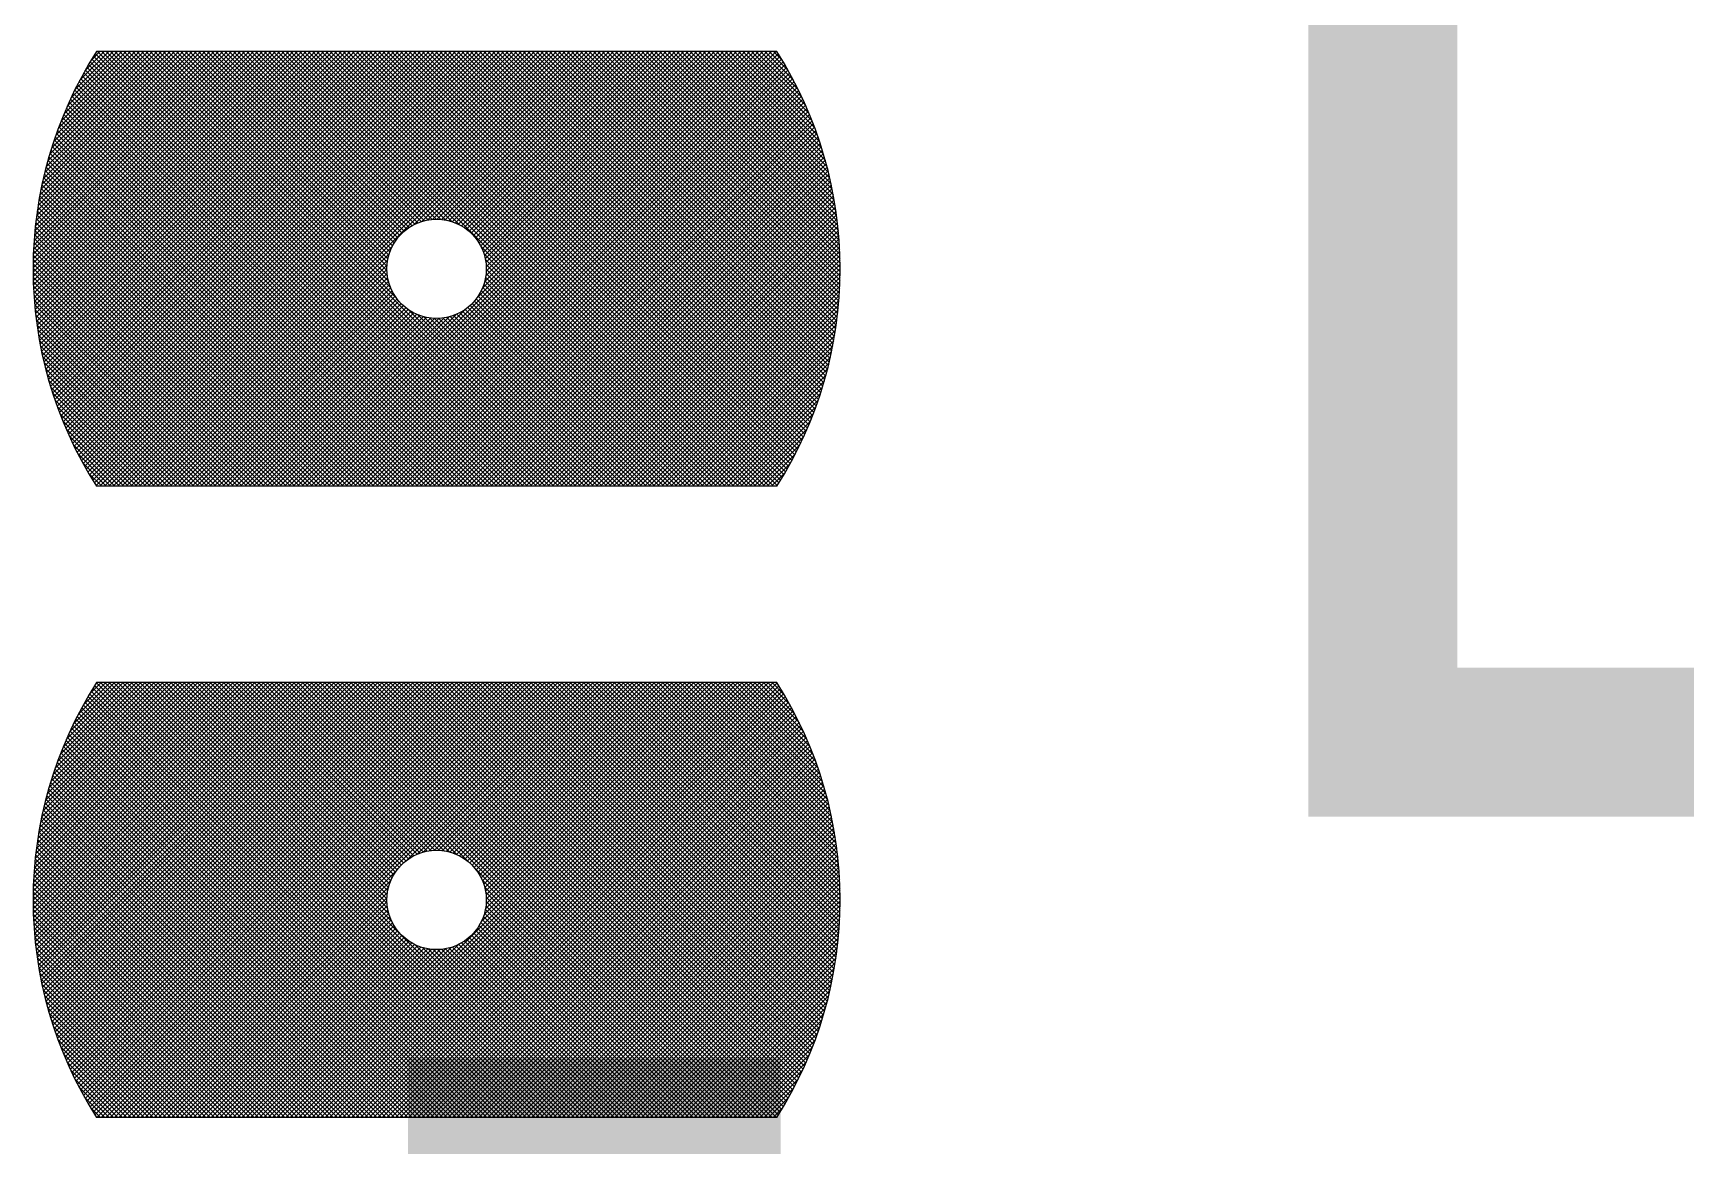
# Model space of a CAD drawing. Extents: x 0 to 395, y 0 to 270.
# Drawn here: x 329.85 to 336.5, y 102.52 to 106.99 of the extents above; entities that cross this region are included whole.
import ezdxf

# ---------------------------------------------------------------- set-up
doc = ezdxf.new("R2010")
doc.units = 0
doc.header["$LTSCALE"] = 0.3
doc.layers.get('0').update_dxf_attribs({"linetype": 'CONTINUOUS'})

# ---------------------------------------------------------------- blocks, each defined once
blk = doc.blocks.new('*X21')
at = {"color": 0}
for p, q in [((62.51, 63.4999), (63.3851, 64.375)), ((62.5101, 63.4824), (63.4027, 64.375)), ((62.5101, 63.5177), (63.3674, 64.375)), ((62.5104, 63.465), (63.4204, 64.375)), ((62.5104, 63.5357), (63.3497, 64.375)), ((62.5108, 63.4478), (63.4381, 64.375)), ((62.5109, 63.5539), (63.332, 64.375)), ((62.5115, 63.4307), (63.4558, 64.375)), ((62.5116, 63.5723), (63.3143, 64.375)), ((62.5123, 63.4138), (63.4734, 64.375)), ((62.5125, 63.5909), (63.2967, 64.375)), ((62.5133, 63.3971), (63.4911, 64.375)), ((62.5137, 63.6097), (63.279, 64.375)), ((62.5144, 63.3806), (63.5088, 64.375)), ((62.5151, 63.6288), (63.2613, 64.375)), ((62.5157, 63.3642), (63.5265, 64.375)), ((62.5168, 63.6481), (63.2436, 64.375)), ((62.5171, 63.348), (63.5441, 64.375)), ((62.5187, 63.3319), (63.5618, 64.375)), ((62.5187, 63.6677), (63.226, 64.375)), ((62.5205, 63.316), (63.5795, 64.375)), ((62.5209, 63.6876), (63.2083, 64.375)), ((62.5223, 63.3002), (63.5972, 64.375)), ((62.5233, 63.7077), (63.1906, 64.375)), ((62.5244, 63.2845), (63.6149, 64.375)), ((62.5261, 63.7282), (63.1729, 64.375)), ((62.5265, 63.269), (63.6325, 64.375)), ((62.5288, 63.2536), (63.6502, 64.375)), ((62.5292, 63.7489), (63.1552, 64.375)), ((62.5312, 63.2383), (63.6679, 64.375)), ((62.5326, 63.77), (63.1376, 64.375)), ((62.5338, 63.2232), (63.6856, 64.375)), ((62.5364, 63.2082), (63.7032, 64.375)), ((62.5364, 63.7915), (63.1199, 64.375)), ((62.5392, 63.1933), (63.7209, 64.375)), ((62.5405, 63.8133), (63.1022, 64.375)), ((62.5421, 63.1785), (63.7386, 64.375)), ((62.545, 63.8355), (63.0845, 64.375)), ((62.5451, 63.1639), (63.7563, 64.375)), ((62.5483, 63.1493), (63.774, 64.375)), ((62.5499, 63.8581), (63.0669, 64.375)), ((62.5515, 63.1349), (63.7916, 64.375)), ((62.5549, 63.1206), (63.8093, 64.375)), ((62.5553, 63.8812), (63.0492, 64.375)), ((62.5584, 63.1064), (63.827, 64.375)), ((62.5612, 63.9047), (63.0315, 64.375)), ((62.562, 63.0923), (63.8447, 64.375)), ((62.5657, 63.0783), (63.8623, 64.375)), ((62.5676, 63.9288), (63.0138, 64.375)), ((62.5695, 63.0644), (63.88, 64.375)), ((62.5734, 63.0507), (63.8977, 64.375)), ((62.5745, 63.9534), (62.9961, 64.375)), ((62.5774, 63.037), (63.9154, 64.375)), ((62.5815, 63.0234), (63.9331, 64.375)), ((62.5821, 63.9786), (62.9785, 64.375)), ((62.5857, 63.0099), (63.9507, 64.375)), ((62.59, 62.9965), (63.9684, 64.375)), ((62.5903, 64.0045), (62.9608, 64.375)), ((62.5943, 62.9833), (63.9861, 64.375)), ((62.5988, 62.9701), (64.0038, 64.375)), ((62.5993, 64.0311), (62.9431, 64.375)), ((62.6034, 62.957), (64.0214, 64.375)), ((62.6081, 62.944), (64.0391, 64.375)), ((62.609, 64.0586), (62.9254, 64.375)), ((62.6129, 62.9311), (64.0568, 64.375)), ((62.6177, 62.9182), (64.0745, 64.375)), ((62.6197, 64.087), (62.9078, 64.375)), ((62.6227, 62.9055), (64.0922, 64.375)), ((62.6277, 62.8929), (64.1098, 64.375)), ((62.6314, 64.1163), (62.8901, 64.375)), ((62.6328, 62.8803), (64.1275, 64.375)), ((62.638, 62.8678), (64.1452, 64.375)), ((62.6433, 62.8554), (64.1629, 64.375)), ((62.6443, 64.1469), (62.8724, 64.375)), ((62.6487, 62.8431), (64.1805, 64.375)), ((62.6541, 62.8309), (64.1982, 64.375)), ((62.6586, 64.1789), (62.8547, 64.375)), ((62.6597, 62.8188), (64.2159, 64.375)), ((62.6653, 62.8067), (64.2336, 64.375)), ((62.671, 62.7948), (64.2513, 64.375)), ((62.6745, 64.2125), (62.837, 64.375)), ((62.6768, 62.7829), (64.2689, 64.375)), ((62.6827, 62.7711), (64.2866, 64.375)), ((62.6886, 62.7593), (64.3043, 64.375)), ((62.6924, 64.2481), (62.8194, 64.375)), ((62.6946, 62.7477), (64.322, 64.375)), ((62.7007, 62.7361), (64.3396, 64.375)), ((62.7069, 62.7246), (64.3573, 64.375)), ((62.7128, 64.2861), (62.8017, 64.375)), ((62.7132, 62.7132), (64.375, 64.375)), ((62.7195, 62.7018), (64.3927, 64.375)), ((62.7259, 62.6906), (64.4104, 64.375)), ((62.7324, 62.6794), (64.428, 64.375)), ((62.7364, 64.3274), (62.784, 64.375)), ((62.739, 62.6683), (64.4457, 64.375)), ((62.7456, 62.6572), (64.4634, 64.375)), ((62.7523, 62.6463), (64.4811, 64.375)), ((64.4951, 62.625), (62.7577, 64.3624)), ((62.7591, 62.6354), (64.4987, 64.375)), ((62.7646, 64.3732), (62.7663, 64.375)), ((64.5128, 62.625), (62.7646, 64.3732)), ((62.7664, 62.625), (64.5164, 64.375)), ((64.5305, 62.625), (62.7805, 64.375)), ((62.7841, 62.625), (64.5341, 64.375)), ((64.5482, 62.625), (62.7982, 64.375)), ((62.8018, 62.625), (64.5518, 64.375)), ((64.5658, 62.625), (62.8158, 64.375)), ((62.8195, 62.625), (64.5695, 64.375)), ((64.5835, 62.625), (62.8335, 64.375)), ((62.8371, 62.625), (64.5871, 64.375)), ((64.6012, 62.625), (62.8512, 64.375)), ((62.8548, 62.625), (64.6048, 64.375)), ((64.6189, 62.625), (62.8689, 64.375)), ((62.8725, 62.625), (64.6225, 64.375)), ((64.6365, 62.625), (62.8865, 64.375)), ((62.8902, 62.625), (64.6402, 64.375)), ((64.6542, 62.625), (62.9042, 64.375)), ((62.9078, 62.625), (64.6578, 64.375)), ((64.6719, 62.625), (62.9219, 64.375)), ((62.9255, 62.625), (64.6755, 64.375)), ((64.6896, 62.625), (62.9396, 64.375)), ((62.9432, 62.625), (64.6932, 64.375)), ((64.7073, 62.625), (62.9573, 64.375)), ((62.9609, 62.625), (64.7109, 64.375)), ((64.7249, 62.625), (62.9749, 64.375)), ((63.9552, 63.4124), (62.9926, 64.375)), ((63.9437, 63.4416), (63.0103, 64.375)), ((63.9381, 63.4649), (63.028, 64.375)), ((63.9356, 63.4851), (63.0456, 64.375)), ((63.935, 63.5033), (63.0633, 64.375)), ((63.936, 63.52), (63.081, 64.375)), ((63.9382, 63.5355), (63.0987, 64.375)), ((63.9414, 63.55), (63.1164, 64.375)), ((63.9454, 63.5636), (63.134, 64.375)), ((63.9502, 63.5765), (63.1517, 64.375)), ((63.9557, 63.5887), (63.1694, 64.375)), ((63.9619, 63.6002), (63.1871, 64.375)), ((63.9687, 63.6111), (63.2047, 64.375)), ((63.976, 63.6214), (63.2224, 64.375)), ((63.984, 63.6311), (63.2401, 64.375)), ((63.9925, 63.6403), (63.2578, 64.375)), ((64.0015, 63.6489), (63.2755, 64.375)), ((64.0111, 63.657), (63.2931, 64.375)), ((64.0213, 63.6645), (63.3108, 64.375)), ((64.032, 63.6715), (63.3285, 64.375)), ((64.0434, 63.6778), (63.3462, 64.375)), ((64.0554, 63.6835), (63.3638, 64.375)), ((64.0681, 63.6885), (63.3815, 64.375)), ((64.0815, 63.6927), (63.3992, 64.375)), ((64.0958, 63.6961), (63.4169, 64.375)), ((64.111, 63.6986), (63.4346, 64.375)), ((64.1274, 63.6999), (63.4522, 64.375)), ((64.1452, 63.6997), (63.4699, 64.375)), ((64.1648, 63.6978), (63.4876, 64.375)), ((64.1872, 63.6931), (63.5053, 64.375)), ((64.2144, 63.6836), (63.5229, 64.375)), ((64.2576, 63.658), (63.5406, 64.375)), ((63.5442, 62.625), (65.2942, 64.375)), ((65.3083, 62.625), (63.5583, 64.375)), ((63.5619, 62.625), (65.3119, 64.375)), ((65.326, 62.625), (63.576, 64.375)), ((63.5796, 62.625), (65.3296, 64.375)), ((65.3436, 62.625), (63.5936, 64.375)), ((63.5973, 62.625), (65.3473, 64.375)), ((65.3613, 62.625), (63.6113, 64.375)), ((63.6149, 62.625), (65.3649, 64.375)), ((65.379, 62.625), (63.629, 64.375)), ((63.6326, 62.625), (65.3826, 64.375)), ((65.3967, 62.625), (63.6467, 64.375)), ((63.6503, 62.625), (65.4003, 64.375)), ((65.4144, 62.625), (63.6644, 64.375)), ((63.668, 62.625), (65.418, 64.375)), ((65.432, 62.625), (63.682, 64.375)), ((63.6857, 62.625), (65.4357, 64.375)), ((65.4497, 62.625), (63.6997, 64.375)), ((63.7033, 62.625), (65.4533, 64.375)), ((65.4674, 62.625), (63.7174, 64.375)), ((63.721, 62.625), (65.471, 64.375)), ((65.4851, 62.625), (63.7351, 64.375)), ((63.7387, 62.625), (65.4887, 64.375)), ((65.5027, 62.625), (63.7527, 64.375)), ((63.7564, 62.625), (65.5051, 64.3737)), ((65.5106, 62.6349), (63.7704, 64.375)), ((63.774, 62.625), (65.512, 64.3629)), ((65.5173, 62.6458), (63.7881, 64.375)), ((65.5241, 62.6567), (63.8058, 64.375)), ((65.5307, 62.6678), (63.8235, 64.375)), ((65.5373, 62.6789), (63.8411, 64.375)), ((65.5438, 62.6901), (63.8588, 64.375)), ((65.5502, 62.7013), (63.8765, 64.375)), ((65.5565, 62.7127), (63.8942, 64.375)), ((65.5628, 62.7241), (63.9118, 64.375)), ((65.569, 62.7356), (63.9295, 64.375)), ((65.5751, 62.7471), (63.9472, 64.375)), ((65.5811, 62.7588), (63.9649, 64.375)), ((65.5871, 62.7705), (63.9826, 64.375)), ((65.5929, 62.7823), (64.0002, 64.375)), ((64.0083, 63.6548), (64.7286, 64.375)), ((65.5987, 62.7942), (64.0179, 64.375)), ((65.6044, 62.8062), (64.0356, 64.375)), ((65.6101, 62.8182), (64.0533, 64.375)), ((64.0542, 63.6829), (64.7462, 64.375)), ((65.6156, 62.8303), (64.0709, 64.375)), ((64.0817, 63.6928), (64.7639, 64.375)), ((65.6211, 62.8426), (64.0886, 64.375)), ((64.1042, 63.6976), (64.7816, 64.375)), ((65.6264, 62.8549), (64.1063, 64.375)), ((65.6317, 62.8672), (64.124, 64.375)), ((64.124, 63.6997), (64.7993, 64.375)), ((65.637, 62.8797), (64.1417, 64.375)), ((64.1418, 63.6999), (64.8169, 64.375)), ((64.1583, 63.6986), (64.8346, 64.375)), ((65.6421, 62.8923), (64.1593, 64.375)), ((64.1735, 63.6963), (64.8523, 64.375)), ((65.6471, 62.9049), (64.177, 64.375)), ((64.1879, 63.6929), (64.87, 64.375)), ((65.6521, 62.9176), (64.1947, 64.375)), ((64.2013, 63.6887), (64.8877, 64.375)), ((65.6569, 62.9304), (64.2124, 64.375)), ((64.214, 63.6837), (64.9053, 64.375)), ((64.2261, 63.6781), (64.923, 64.375)), ((65.6617, 62.9434), (64.23, 64.375)), ((64.2375, 63.6718), (64.9407, 64.375)), ((65.6664, 62.9564), (64.2477, 64.375)), ((64.2482, 63.6649), (64.9584, 64.375)), ((64.2584, 63.6574), (64.976, 64.375)), ((65.671, 62.9695), (64.2654, 64.375)), ((64.268, 63.6493), (64.9937, 64.375)), ((64.2771, 63.6407), (65.0114, 64.375)), ((65.6754, 62.9826), (64.2831, 64.375)), ((64.2856, 63.6316), (65.0291, 64.375)), ((64.2936, 63.6218), (65.0468, 64.375)), ((65.6798, 62.9959), (64.3008, 64.375)), ((64.301, 63.6116), (65.0644, 64.375)), ((64.3078, 63.6007), (65.0821, 64.375)), ((64.314, 63.5892), (65.0998, 64.375)), ((64.3156, 63.414), (65.2766, 64.375)), ((65.6841, 63.0093), (64.3184, 64.375)), ((64.3195, 63.5771), (65.1175, 64.375)), ((64.3244, 63.5643), (65.1351, 64.375)), ((64.3266, 63.4427), (65.2589, 64.375)), ((64.3285, 63.5507), (65.1528, 64.375)), ((64.3317, 63.5362), (65.1705, 64.375)), ((64.3321, 63.4659), (65.2412, 64.375)), ((64.3339, 63.5207), (65.1882, 64.375)), ((64.3345, 63.486), (65.2235, 64.375)), ((64.335, 63.5041), (65.2059, 64.375)), ((65.6883, 63.0228), (64.3361, 64.375)), ((65.6924, 63.0363), (64.3538, 64.375)), ((65.6965, 63.05), (64.3715, 64.375)), ((65.7004, 63.0638), (64.3891, 64.375)), ((65.7042, 63.0777), (64.4068, 64.375)), ((65.7079, 63.0916), (64.4245, 64.375)), ((65.7114, 63.1057), (64.4422, 64.375)), ((65.7149, 63.1199), (64.4599, 64.375)), ((65.7183, 63.1342), (64.4775, 64.375)), ((65.7216, 63.1486), (64.4952, 64.375)), ((65.7247, 63.1632), (64.5129, 64.375)), ((65.7277, 63.1778), (64.5306, 64.375)), ((65.7307, 63.1926), (64.5482, 64.375)), ((65.7335, 63.2075), (64.5659, 64.375)), ((65.7361, 63.2225), (64.5836, 64.375)), ((65.7387, 63.2376), (64.6013, 64.375)), ((65.7411, 63.2529), (64.619, 64.375)), ((65.7434, 63.2682), (64.6366, 64.375)), ((65.7455, 63.2838), (64.6543, 64.375)), ((65.7476, 63.2994), (64.672, 64.375)), ((65.7495, 63.3152), (64.6897, 64.375)), ((65.7512, 63.3311), (64.7073, 64.375)), ((65.7528, 63.3472), (64.725, 64.375)), ((65.7543, 63.3634), (64.7427, 64.375)), ((65.7556, 63.3798), (64.7604, 64.375)), ((65.7567, 63.3964), (64.7781, 64.375)), ((65.7577, 63.4131), (64.7957, 64.375)), ((65.7585, 63.4299), (64.8134, 64.375)), ((65.7591, 63.447), (64.8311, 64.375)), ((65.7596, 63.4642), (64.8488, 64.375)), ((65.7599, 63.4815), (64.8664, 64.375)), ((65.76, 63.4991), (64.8841, 64.375)), ((65.7599, 63.5169), (64.9018, 64.375)), ((65.7596, 63.5348), (64.9195, 64.375)), ((65.7591, 63.553), (64.9372, 64.375)), ((65.7584, 63.5714), (64.9548, 64.375)), ((65.7575, 63.59), (64.9725, 64.375)), ((65.7564, 63.6088), (64.9902, 64.375)), ((65.755, 63.6279), (65.0079, 64.375)), ((65.7533, 63.6472), (65.0255, 64.375)), ((65.7514, 63.6668), (65.0432, 64.375)), ((65.7492, 63.6867), (65.0609, 64.375)), ((65.7468, 63.7068), (65.0786, 64.375)), ((65.744, 63.7272), (65.0963, 64.375)), ((65.741, 63.748), (65.1139, 64.375)), ((65.7376, 63.769), (65.1316, 64.375)), ((65.7338, 63.7905), (65.1493, 64.375)), ((65.7297, 63.8122), (65.167, 64.375)), ((65.7252, 63.8344), (65.1846, 64.375)), ((65.7203, 63.857), (65.2023, 64.375)), ((65.7149, 63.8801), (65.22, 64.375)), ((65.7091, 63.9036), (65.2377, 64.375)), ((65.7027, 63.9276), (65.2554, 64.375)), ((65.6958, 63.9522), (65.273, 64.375)), ((65.6883, 63.9774), (65.2907, 64.375)), ((65.6801, 64.0033), (65.3084, 64.375)), ((65.6712, 64.0299), (65.3261, 64.375)), ((65.6615, 64.0573), (65.3437, 64.375)), ((65.6508, 64.0856), (65.3614, 64.375)), ((65.6392, 64.1149), (65.3791, 64.375)), ((65.6263, 64.1455), (65.3968, 64.375)), ((65.6121, 64.1774), (65.4144, 64.375)), ((65.5963, 64.2109), (65.4321, 64.375)), ((65.5785, 64.2463), (65.4498, 64.375)), ((65.5582, 64.2843), (65.4675, 64.375)), ((65.5348, 64.3254), (65.4852, 64.375)), ((65.5069, 64.371), (65.5028, 64.375)), ((64.3891, 62.625), (62.7182, 64.2958)), ((64.4067, 62.625), (62.7246, 64.3071)), ((64.4244, 62.625), (62.7311, 64.3183)), ((64.4421, 62.625), (62.7376, 64.3295)), ((64.4598, 62.625), (62.7443, 64.3405)), ((64.4774, 62.625), (62.751, 64.3515)), ((63.7917, 62.625), (65.5187, 64.352)), ((63.8094, 62.625), (65.5254, 64.341)), ((63.8271, 62.625), (65.5321, 64.33)), ((63.8448, 62.625), (65.5386, 64.3188)), ((63.8624, 62.625), (65.5451, 64.3076)), ((63.8801, 62.625), (65.5515, 64.2964)), ((64.283, 62.625), (62.6815, 64.2265)), ((64.3007, 62.625), (62.6874, 64.2383)), ((64.3183, 62.625), (62.6934, 64.2499)), ((64.336, 62.625), (62.6995, 64.2615)), ((64.3537, 62.625), (62.7057, 64.273)), ((64.3714, 62.625), (62.7119, 64.2845)), ((63.8978, 62.625), (65.5578, 64.285)), ((63.9155, 62.625), (65.5641, 64.2736)), ((63.9331, 62.625), (65.5702, 64.2621)), ((63.9508, 62.625), (65.5763, 64.2505)), ((63.9685, 62.625), (65.5823, 64.2388)), ((63.9862, 62.625), (65.5883, 64.2271)), ((64.1946, 62.625), (62.653, 64.1666)), ((64.2123, 62.625), (62.6585, 64.1787)), ((64.23, 62.625), (62.6641, 64.1908)), ((64.2476, 62.625), (62.6698, 64.2028)), ((64.2653, 62.625), (62.6756, 64.2147)), ((64.0039, 62.625), (65.5941, 64.2153)), ((64.0215, 62.625), (65.5999, 64.2034)), ((64.0392, 62.625), (65.6056, 64.1914)), ((64.0569, 62.625), (65.6112, 64.1793)), ((64.0746, 62.625), (65.6167, 64.1672)), ((64.1062, 62.625), (62.6266, 64.1046)), ((64.1239, 62.625), (62.6317, 64.1171)), ((64.1416, 62.625), (62.6369, 64.1296)), ((64.1592, 62.625), (62.6422, 64.142)), ((64.1769, 62.625), (62.6476, 64.1544)), ((64.0922, 62.625), (65.6222, 64.1549)), ((64.1099, 62.625), (65.6275, 64.1426)), ((64.1276, 62.625), (65.6328, 64.1302)), ((64.1453, 62.625), (65.638, 64.1177)), ((64.163, 62.625), (65.6431, 64.1052)), ((64.0001, 62.625), (62.5979, 64.0272)), ((64.0178, 62.625), (62.6025, 64.0404)), ((64.0355, 62.625), (62.6071, 64.0534)), ((64.0532, 62.625), (62.6119, 64.0663)), ((64.0709, 62.625), (62.6167, 64.0791)), ((64.0885, 62.625), (62.6216, 64.0919)), ((64.1806, 62.625), (65.6481, 64.0925)), ((64.1983, 62.625), (65.6531, 64.0798)), ((64.216, 62.625), (65.6579, 64.0669)), ((64.2337, 62.625), (65.6627, 64.054)), ((64.2513, 62.625), (65.6673, 64.041)), ((64.269, 62.625), (65.6719, 64.0279)), ((63.9118, 62.625), (62.5765, 63.9602)), ((63.9294, 62.625), (62.5806, 63.9738)), ((63.9471, 62.625), (62.5848, 63.9873)), ((63.9648, 62.625), (62.5891, 64.0007)), ((63.9825, 62.625), (62.5934, 64.014)), ((64.2867, 62.625), (65.6764, 64.0146)), ((64.3044, 62.625), (65.6807, 64.0013)), ((64.3221, 62.625), (65.685, 63.988)), ((64.3397, 62.625), (65.6892, 63.9745)), ((64.3574, 62.625), (65.6933, 63.9609)), ((63.841, 62.625), (62.5612, 63.9048)), ((63.8587, 62.625), (62.5649, 63.9188)), ((63.8764, 62.625), (62.5687, 63.9327)), ((63.8941, 62.625), (62.5726, 63.9465)), ((64.3751, 62.625), (65.6973, 63.9472)), ((64.3928, 62.625), (65.7011, 63.9334)), ((64.4104, 62.625), (65.7049, 63.9195)), ((64.4281, 62.625), (65.7086, 63.9055)), ((63.7527, 62.625), (62.5445, 63.8331)), ((63.7703, 62.625), (62.5476, 63.8477)), ((63.788, 62.625), (62.5509, 63.8621)), ((63.8057, 62.625), (62.5542, 63.8765)), ((63.8234, 62.625), (62.5577, 63.8907)), ((64.4458, 62.625), (65.7122, 63.8914)), ((64.4635, 62.625), (65.7156, 63.8771)), ((64.4812, 62.625), (65.719, 63.8628)), ((64.4988, 62.625), (65.7222, 63.8484)), ((64.5165, 62.625), (65.7253, 63.8338)), ((63.6819, 62.625), (62.5332, 63.7737)), ((63.6996, 62.625), (62.5359, 63.7888)), ((63.7173, 62.625), (62.5386, 63.8037)), ((63.735, 62.625), (62.5415, 63.8185)), ((64.5342, 62.625), (65.7283, 63.8192)), ((64.5519, 62.625), (65.7312, 63.8044)), ((64.5695, 62.625), (65.734, 63.7895)), ((64.5872, 62.625), (65.7367, 63.7744)), ((63.5936, 62.625), (62.5219, 63.6966)), ((63.6112, 62.625), (62.5239, 63.7123)), ((63.6289, 62.625), (62.5261, 63.7279)), ((63.6466, 62.625), (62.5283, 63.7433)), ((63.6643, 62.625), (62.5307, 63.7586)), ((64.6049, 62.625), (65.7392, 63.7593)), ((64.6226, 62.625), (65.7416, 63.744)), ((64.6403, 62.625), (65.7438, 63.7286)), ((64.6579, 62.625), (65.746, 63.713)), ((64.6756, 62.625), (65.748, 63.6974)), ((63.5228, 62.625), (62.5154, 63.6324)), ((63.5405, 62.625), (62.5168, 63.6487)), ((63.5582, 62.625), (62.5184, 63.6648)), ((63.5759, 62.625), (62.5201, 63.6808)), ((62.9786, 62.625), (63.9802, 63.6267)), ((64.6933, 62.625), (65.7498, 63.6815)), ((64.711, 62.625), (65.7515, 63.6656)), ((64.7286, 62.625), (65.7531, 63.6495)), ((64.7463, 62.625), (65.7545, 63.6332)), ((63.4521, 62.625), (62.5113, 63.5658)), ((63.4698, 62.625), (62.5121, 63.5827)), ((63.4875, 62.625), (62.513, 63.5994)), ((63.5052, 62.625), (62.5141, 63.616)), ((62.9962, 62.625), (63.9521, 63.5808)), ((65.2906, 62.625), (64.293, 63.6226)), ((65.2729, 62.625), (64.3186, 63.5794)), ((64.764, 62.625), (65.7558, 63.6168)), ((64.7817, 62.625), (65.7569, 63.6002)), ((64.7994, 62.625), (65.7579, 63.5835)), ((64.817, 62.625), (65.7586, 63.5666)), ((63.3814, 62.625), (62.51, 63.4964)), ((63.3991, 62.625), (62.5101, 63.514)), ((63.4168, 62.625), (62.5103, 63.5315)), ((63.4345, 62.625), (62.5107, 63.5487)), ((63.0139, 62.625), (63.9422, 63.5533)), ((63.0316, 62.625), (63.9374, 63.5308)), ((63.0493, 62.625), (63.9353, 63.511)), ((65.2553, 62.625), (64.3281, 63.5522)), ((65.2376, 62.625), (64.3328, 63.5298)), ((65.2199, 62.625), (64.3347, 63.5102)), ((64.8347, 62.625), (65.7592, 63.5495)), ((64.8524, 62.625), (65.7597, 63.5323)), ((64.8701, 62.625), (65.7599, 63.5149)), ((64.8877, 62.625), (65.76, 63.4973)), ((63.3638, 62.625), (62.5101, 63.4786)), ((63.3461, 62.625), (62.5105, 63.4606)), ((63.3284, 62.625), (62.511, 63.4424)), ((63.0669, 62.625), (63.9351, 63.4932)), ((63.0846, 62.625), (63.9364, 63.4767)), ((63.1023, 62.625), (63.9387, 63.4615)), ((63.12, 62.625), (63.9421, 63.4471)), ((63.1377, 62.625), (63.9463, 63.4337)), ((65.1315, 62.625), (64.3235, 63.4331)), ((65.1492, 62.625), (64.3277, 63.4465)), ((65.1669, 62.625), (64.3311, 63.4608)), ((65.1846, 62.625), (64.3336, 63.476)), ((65.2022, 62.625), (64.3349, 63.4924)), ((64.9054, 62.625), (65.7599, 63.4795)), ((64.9231, 62.625), (65.7595, 63.4614)), ((64.9408, 62.625), (65.759, 63.4432)), ((63.3107, 62.625), (62.5118, 63.4239)), ((63.293, 62.625), (62.5128, 63.4053)), ((63.2754, 62.625), (62.514, 63.3864)), ((63.2577, 62.625), (62.5154, 63.3673)), ((63.1553, 62.625), (63.9513, 63.421)), ((63.173, 62.625), (63.9569, 63.4089)), ((63.1907, 62.625), (63.9632, 63.3975)), ((63.2084, 62.625), (63.9701, 63.3868)), ((63.226, 62.625), (63.9776, 63.3766)), ((63.2437, 62.625), (63.9857, 63.367)), ((65.0255, 62.625), (64.2839, 63.3665)), ((65.0431, 62.625), (64.292, 63.3761)), ((65.0608, 62.625), (64.2995, 63.3863)), ((65.0785, 62.625), (64.3065, 63.397)), ((65.0962, 62.625), (64.3128, 63.4084)), ((65.1138, 62.625), (64.3185, 63.4204)), ((64.9585, 62.625), (65.7583, 63.4248)), ((64.9761, 62.625), (65.7573, 63.4062)), ((64.9938, 62.625), (65.7561, 63.3873)), ((65.0115, 62.625), (65.7546, 63.3682)), ((63.24, 62.625), (62.5171, 63.3479)), ((63.2223, 62.625), (62.5191, 63.3282)), ((63.2047, 62.625), (62.5213, 63.3083)), ((63.2614, 62.625), (63.9943, 63.3579)), ((63.2791, 62.625), (64.0034, 63.3494)), ((63.2968, 62.625), (64.0132, 63.3414)), ((63.3144, 62.625), (64.0234, 63.334)), ((63.3321, 62.625), (64.0343, 63.3272)), ((63.3498, 62.625), (64.0458, 63.321)), ((63.3675, 62.625), (64.0579, 63.3155)), ((63.3851, 62.625), (64.0707, 63.3106)), ((63.4028, 62.625), (64.0843, 63.3065)), ((63.4205, 62.625), (64.0988, 63.3033)), ((63.4382, 62.625), (64.1143, 63.3011)), ((63.4559, 62.625), (64.1309, 63.3)), ((63.4735, 62.625), (64.149, 63.3005)), ((63.4912, 62.625), (64.1691, 63.3029)), ((63.5089, 62.625), (64.1923, 63.3084)), ((63.5266, 62.625), (64.221, 63.3194)), ((64.7426, 62.625), (64.0474, 63.3202)), ((64.7603, 62.625), (64.0766, 63.3087)), ((64.778, 62.625), (64.0999, 63.3031)), ((64.7956, 62.625), (64.1201, 63.3006)), ((64.8133, 62.625), (64.1383, 63.3)), ((64.831, 62.625), (64.155, 63.301)), ((64.8487, 62.625), (64.1705, 63.3032)), ((64.8664, 62.625), (64.185, 63.3064)), ((64.884, 62.625), (64.1986, 63.3104)), ((64.9017, 62.625), (64.2115, 63.3152)), ((64.9194, 62.625), (64.2237, 63.3207)), ((64.9371, 62.625), (64.2352, 63.3269)), ((64.9547, 62.625), (64.2461, 63.3337)), ((64.9724, 62.625), (64.2564, 63.341)), ((64.9901, 62.625), (64.2661, 63.349)), ((65.0078, 62.625), (64.2753, 63.3575)), ((65.0292, 62.625), (65.7529, 63.3488)), ((65.0468, 62.625), (65.751, 63.3292)), ((65.0645, 62.625), (65.7488, 63.3092)), ((63.187, 62.625), (62.5239, 63.2881)), ((63.1693, 62.625), (62.5267, 63.2676)), ((63.1516, 62.625), (62.5299, 63.2468)), ((65.0822, 62.625), (65.7463, 63.2891)), ((65.0999, 62.625), (65.7434, 63.2686)), ((65.1176, 62.625), (65.7403, 63.2478)), ((63.1339, 62.625), (62.5333, 63.2256)), ((63.1163, 62.625), (62.5372, 63.2041)), ((63.0986, 62.625), (62.5414, 63.1822)), ((65.1352, 62.625), (65.7368, 63.2266)), ((65.1529, 62.625), (65.733, 63.2051)), ((65.1706, 62.625), (65.7288, 63.1832)), ((65.1883, 62.625), (65.7242, 63.161)), ((63.0809, 62.625), (62.546, 63.1599)), ((63.0632, 62.625), (62.551, 63.1372)), ((63.0456, 62.625), (62.5565, 63.1141)), ((65.2059, 62.625), (65.7192, 63.1383)), ((65.2236, 62.625), (65.7138, 63.1152)), ((63.0279, 62.625), (62.5625, 63.0904)), ((63.0102, 62.625), (62.569, 63.0662)), ((62.9925, 62.625), (62.576, 63.0415)), ((65.2413, 62.625), (65.7078, 63.0915)), ((65.259, 62.625), (65.7014, 63.0674)), ((65.2767, 62.625), (65.6943, 63.0427)), ((62.9748, 62.625), (62.5837, 63.0161)), ((62.9572, 62.625), (62.5921, 62.9901)), ((62.9395, 62.625), (62.6012, 62.9633)), ((65.2943, 62.625), (65.6867, 63.0173)), ((65.312, 62.625), (65.6783, 62.9913)), ((65.3297, 62.625), (65.6693, 62.9646)), ((62.9218, 62.625), (62.6111, 62.9357)), ((62.9041, 62.625), (62.622, 62.9071)), ((65.3474, 62.625), (65.6594, 62.937)), ((65.365, 62.625), (65.6485, 62.9085)), ((62.8865, 62.625), (62.634, 62.8775)), ((62.8688, 62.625), (62.6471, 62.8466)), ((65.3827, 62.625), (65.6366, 62.8789)), ((65.4004, 62.625), (65.6235, 62.8481)), ((62.8511, 62.625), (62.6617, 62.8144)), ((62.8334, 62.625), (62.678, 62.7804)), ((65.4181, 62.625), (65.609, 62.8159)), ((65.4357, 62.625), (65.5928, 62.782)), ((62.8157, 62.625), (62.6964, 62.7444)), ((62.7981, 62.625), (62.7173, 62.7057)), ((65.4534, 62.625), (65.5745, 62.7461)), ((65.4711, 62.625), (65.5537, 62.7076)), ((62.7804, 62.625), (62.7418, 62.6636)), ((65.4888, 62.625), (65.5295, 62.6657))]:
    blk.add_line(p, q, dxfattribs=at)
blk = doc.blocks.new('*X19')
at = {"color": 0}
for p, q in [((62.51, 66.0279), (63.3971, 66.915)), ((62.51, 66.0455), (63.3795, 66.915)), ((62.5102, 66.0634), (63.3618, 66.915)), ((62.5103, 66.0104), (63.4148, 66.915)), ((62.5105, 66.0814), (63.3441, 66.915)), ((62.5107, 65.9932), (63.4325, 66.915)), ((62.5111, 66.0997), (63.3264, 66.915)), ((62.5113, 65.9761), (63.4502, 66.915)), ((62.5119, 66.1181), (63.3088, 66.915)), ((62.512, 65.9592), (63.4679, 66.915)), ((62.5129, 65.9424), (63.4855, 66.915)), ((62.5129, 66.1368), (63.2911, 66.915)), ((62.514, 65.9258), (63.5032, 66.915)), ((62.5141, 66.1557), (63.2734, 66.915)), ((62.5153, 65.9094), (63.5209, 66.915)), ((62.5156, 66.1749), (63.2557, 66.915)), ((62.5167, 65.8931), (63.5386, 66.915)), ((62.5173, 66.1943), (63.238, 66.915)), ((62.5182, 65.877), (63.5562, 66.915)), ((62.5193, 66.214), (63.2204, 66.915)), ((62.5199, 65.861), (63.5739, 66.915)), ((62.5216, 66.2339), (63.2027, 66.915)), ((62.5217, 65.8451), (63.5916, 66.915)), ((62.5237, 65.8294), (63.6093, 66.915)), ((62.5242, 66.2542), (63.185, 66.915)), ((62.5258, 65.8139), (63.627, 66.915)), ((62.527, 66.2747), (63.1673, 66.915)), ((62.5281, 65.7984), (63.6446, 66.915)), ((62.5302, 66.2956), (63.1497, 66.915)), ((62.5304, 65.7831), (63.6623, 66.915)), ((62.5329, 65.7679), (63.68, 66.915)), ((62.5337, 66.3168), (63.132, 66.915)), ((62.5356, 65.7529), (63.6977, 66.915)), ((62.5376, 66.3383), (63.1143, 66.915)), ((62.5383, 65.738), (63.7153, 66.915)), ((62.5412, 65.7232), (63.733, 66.915)), ((62.5419, 66.3602), (63.0966, 66.915)), ((62.5442, 65.7085), (63.7507, 66.915)), ((62.5465, 66.3826), (63.0789, 66.915)), ((62.5473, 65.6939), (63.7684, 66.915)), ((62.5505, 65.6795), (63.7861, 66.915)), ((62.5516, 66.4053), (63.0613, 66.915)), ((62.5538, 65.6651), (63.8037, 66.915)), ((62.5571, 66.4285), (63.0436, 66.915)), ((62.5573, 65.6509), (63.8214, 66.915)), ((62.5608, 65.6367), (63.8391, 66.915)), ((62.5632, 66.4522), (63.0259, 66.915)), ((62.5645, 65.6227), (63.8568, 66.915)), ((62.5683, 65.6088), (63.8744, 66.915)), ((62.5697, 66.4765), (63.0082, 66.915)), ((62.5721, 65.595), (63.8921, 66.915)), ((62.5761, 65.5813), (63.9098, 66.915)), ((62.5768, 66.5013), (62.9906, 66.915)), ((62.5802, 65.5677), (63.9275, 66.915)), ((62.5843, 65.5542), (63.9452, 66.915)), ((62.5846, 66.5267), (62.9729, 66.915)), ((62.5886, 65.5408), (63.9628, 66.915)), ((62.593, 65.5274), (63.9805, 66.915)), ((62.593, 66.5528), (62.9552, 66.915)), ((62.5974, 65.5142), (63.9982, 66.915)), ((62.602, 65.5011), (64.0159, 66.915)), ((62.6023, 66.5797), (62.9375, 66.915)), ((62.6066, 65.4881), (64.0335, 66.915)), ((62.6113, 65.4751), (64.0512, 66.915)), ((62.6123, 66.6074), (62.9198, 66.915)), ((62.6162, 65.4623), (64.0689, 66.915)), ((62.6211, 65.4495), (64.0866, 66.915)), ((62.6233, 66.6361), (62.9022, 66.915)), ((62.6261, 65.4368), (64.1043, 66.915)), ((62.6312, 65.4243), (64.1219, 66.915)), ((62.6354, 66.6659), (62.8845, 66.915)), ((62.6364, 65.4118), (64.1396, 66.915)), ((62.6416, 65.3993), (64.1573, 66.915)), ((62.647, 65.387), (64.175, 66.915)), ((62.6487, 66.6969), (62.8668, 66.915)), ((62.6524, 65.3748), (64.1926, 66.915)), ((62.6579, 65.3626), (64.2103, 66.915)), ((62.6634, 66.7293), (62.8491, 66.915)), ((62.6635, 65.3505), (64.228, 66.915)), ((62.6692, 65.3385), (64.2457, 66.915)), ((62.675, 65.3266), (64.2633, 66.915)), ((62.6799, 66.7635), (62.8315, 66.915)), ((62.6808, 65.3148), (64.281, 66.915)), ((62.6867, 65.303), (64.2987, 66.915)), ((62.6927, 65.2913), (64.3164, 66.915)), ((62.6986, 66.7998), (62.8138, 66.915)), ((62.6988, 65.2797), (64.3341, 66.915)), ((62.705, 65.2682), (64.3517, 66.915)), ((62.7112, 65.2568), (64.3694, 66.915)), ((62.7175, 65.2454), (64.3871, 66.915)), ((62.7199, 66.8388), (62.7961, 66.915)), ((62.7239, 65.2341), (64.4048, 66.915)), ((62.7304, 65.2229), (64.4224, 66.915)), ((62.7369, 65.2118), (64.4401, 66.915)), ((62.7435, 65.2007), (64.4578, 66.915)), ((62.7447, 66.8813), (62.7784, 66.915)), ((62.7502, 65.1897), (64.4755, 66.915)), ((64.483, 65.165), (62.7531, 66.8949)), ((62.757, 65.1788), (64.4932, 66.915)), ((64.5007, 65.165), (62.7599, 66.9058)), ((62.7638, 65.168), (64.5108, 66.915)), ((64.5184, 65.165), (62.7684, 66.915)), ((62.7785, 65.165), (64.5285, 66.915)), ((64.5361, 65.165), (62.7861, 66.915)), ((62.7962, 65.165), (64.5462, 66.915)), ((64.5537, 65.165), (62.8037, 66.915)), ((62.8139, 65.165), (64.5639, 66.915)), ((64.5714, 65.165), (62.8214, 66.915)), ((62.8315, 65.165), (64.5815, 66.915)), ((64.5891, 65.165), (62.8391, 66.915)), ((62.8492, 65.165), (64.5992, 66.915)), ((64.6068, 65.165), (62.8568, 66.915)), ((62.8669, 65.165), (64.6169, 66.915)), ((64.6244, 65.165), (62.8744, 66.915)), ((62.8846, 65.165), (64.6346, 66.915)), ((64.6421, 65.165), (62.8921, 66.915)), ((62.9023, 65.165), (64.6523, 66.915)), ((64.6598, 65.165), (62.9098, 66.915)), ((62.9199, 65.165), (64.6699, 66.915)), ((64.6775, 65.165), (62.9275, 66.915)), ((62.9376, 65.165), (64.6876, 66.915)), ((64.6952, 65.165), (62.9452, 66.915)), ((62.9553, 65.165), (64.7053, 66.915)), ((64.7128, 65.165), (62.9628, 66.915)), ((62.973, 65.165), (64.723, 66.915)), ((63.9735, 65.922), (62.9805, 66.915)), ((63.9506, 65.9626), (62.9982, 66.915)), ((63.9415, 65.9894), (63.0159, 66.915)), ((63.937, 66.0115), (63.0335, 66.915)), ((63.9352, 66.031), (63.0512, 66.915)), ((63.9352, 66.0487), (63.0689, 66.915)), ((63.9366, 66.065), (63.0866, 66.915)), ((63.9391, 66.0802), (63.1043, 66.915)), ((63.9425, 66.0944), (63.1219, 66.915)), ((63.9468, 66.1078), (63.1396, 66.915)), ((63.9519, 66.1204), (63.1573, 66.915)), ((63.9576, 66.1324), (63.175, 66.915)), ((63.964, 66.1437), (63.1926, 66.915)), ((63.9709, 66.1544), (63.2103, 66.915)), ((63.9785, 66.1645), (63.228, 66.915)), ((63.9866, 66.1741), (63.2457, 66.915)), ((63.9953, 66.1831), (63.2634, 66.915)), ((64.0045, 66.1915), (63.281, 66.915)), ((64.0143, 66.1994), (63.2987, 66.915)), ((64.0246, 66.2068), (63.3164, 66.915)), ((64.0355, 66.2135), (63.3341, 66.915)), ((64.0471, 66.2196), (63.3517, 66.915)), ((64.0593, 66.2251), (63.3694, 66.915)), ((64.0722, 66.2299), (63.3871, 66.915)), ((64.0859, 66.2339), (63.4048, 66.915)), ((64.1005, 66.237), (63.4225, 66.915)), ((64.116, 66.2391), (63.4401, 66.915)), ((64.1328, 66.24), (63.4578, 66.915)), ((64.1511, 66.2393), (63.4755, 66.915)), ((64.1715, 66.2366), (63.4932, 66.915)), ((64.1951, 66.2308), (63.5108, 66.915)), ((64.2248, 66.2187), (63.5285, 66.915)), ((65.2962, 65.165), (63.5462, 66.915)), ((63.5563, 65.165), (65.3063, 66.915)), ((65.3139, 65.165), (63.5639, 66.915)), ((63.574, 65.165), (65.324, 66.915)), ((65.3316, 65.165), (63.5816, 66.915)), ((63.5917, 65.165), (65.3417, 66.915)), ((65.3492, 65.165), (63.5992, 66.915)), ((63.6094, 65.165), (65.3594, 66.915)), ((65.3669, 65.165), (63.6169, 66.915)), ((63.627, 65.165), (65.377, 66.915)), ((65.3846, 65.165), (63.6346, 66.915)), ((63.6447, 65.165), (65.3947, 66.915)), ((65.4023, 65.165), (63.6523, 66.915)), ((63.6624, 65.165), (65.4124, 66.915)), ((65.4199, 65.165), (63.6699, 66.915)), ((63.6801, 65.165), (65.4301, 66.915)), ((65.4376, 65.165), (63.6876, 66.915)), ((63.6978, 65.165), (65.4478, 66.915)), ((65.4553, 65.165), (63.7053, 66.915)), ((63.7154, 65.165), (65.4654, 66.915)), ((65.473, 65.165), (63.723, 66.915)), ((63.7331, 65.165), (65.4831, 66.915)), ((65.4907, 65.165), (63.7407, 66.915)), ((63.7508, 65.165), (65.5008, 66.915)), ((65.5059, 65.1675), (63.7583, 66.915)), ((63.7685, 65.165), (65.5098, 66.9063)), ((65.5127, 65.1783), (63.776, 66.915)), ((63.7861, 65.165), (65.5166, 66.8955)), ((65.5195, 65.1892), (63.7937, 66.915)), ((65.5262, 65.2002), (63.8114, 66.915)), ((65.5328, 65.2113), (63.829, 66.915)), ((65.5393, 65.2224), (63.8467, 66.915)), ((65.5458, 65.2336), (63.8644, 66.915)), ((65.5522, 65.2449), (63.8821, 66.915)), ((65.5585, 65.2563), (63.8998, 66.915)), ((65.5647, 65.2677), (63.9174, 66.915)), ((65.5709, 65.2792), (63.9351, 66.915)), ((65.577, 65.2908), (63.9528, 66.915)), ((65.583, 65.3025), (63.9705, 66.915)), ((65.5889, 65.3142), (63.9881, 66.915)), ((65.5948, 65.3261), (64.0058, 66.915)), ((65.6005, 65.338), (64.0235, 66.915)), ((65.6062, 65.35), (64.0412, 66.915)), ((64.0435, 66.2178), (64.7406, 66.915)), ((65.6118, 65.362), (64.0589, 66.915)), ((64.0737, 66.2304), (64.7583, 66.915)), ((65.6173, 65.3742), (64.0765, 66.915)), ((65.6228, 65.3864), (64.0942, 66.915)), ((64.0974, 66.2364), (64.776, 66.915)), ((65.6281, 65.3988), (64.1119, 66.915)), ((64.118, 66.2393), (64.7937, 66.915)), ((65.6334, 65.4112), (64.1296, 66.915)), ((64.1364, 66.24), (64.8114, 66.915)), ((65.6386, 65.4237), (64.1472, 66.915)), ((64.1532, 66.2392), (64.829, 66.915)), ((65.6437, 65.4362), (64.1649, 66.915)), ((64.1688, 66.2371), (64.8467, 66.915)), ((65.6487, 65.4489), (64.1826, 66.915)), ((64.1834, 66.234), (64.8644, 66.915)), ((64.1972, 66.2301), (64.8821, 66.915)), ((65.6536, 65.4617), (64.2003, 66.915)), ((64.2101, 66.2254), (64.8997, 66.915)), ((65.6584, 65.4745), (64.218, 66.915)), ((64.2223, 66.2199), (64.9174, 66.915)), ((64.2339, 66.2138), (64.9351, 66.915)), ((65.6632, 65.4875), (64.2356, 66.915)), ((64.2449, 66.2071), (64.9528, 66.915)), ((65.6678, 65.5005), (64.2533, 66.915)), ((64.2553, 66.1998), (64.9705, 66.915)), ((64.2651, 66.1919), (64.9881, 66.915)), ((65.6724, 65.5136), (64.271, 66.915)), ((64.2743, 66.1835), (65.0058, 66.915)), ((64.283, 66.1745), (65.0235, 66.915)), ((65.6768, 65.5268), (64.2887, 66.915)), ((64.2911, 66.165), (65.0412, 66.915)), ((64.2986, 65.9249), (65.2887, 66.915)), ((64.2987, 66.1549), (65.0588, 66.915)), ((64.3057, 66.1442), (65.0765, 66.915)), ((65.6812, 65.5401), (64.3063, 66.915)), ((64.3121, 66.1329), (65.0942, 66.915)), ((64.3179, 66.121), (65.1119, 66.915)), ((64.32, 65.964), (65.271, 66.915)), ((64.3229, 66.1084), (65.1296, 66.915)), ((65.6855, 65.5535), (64.324, 66.915)), ((64.3273, 66.095), (65.1472, 66.915)), ((64.3288, 65.9905), (65.2533, 66.915)), ((64.3308, 66.0809), (65.1649, 66.915)), ((64.3331, 66.0125), (65.2356, 66.915)), ((64.3333, 66.0657), (65.1826, 66.915)), ((64.3348, 66.0495), (65.2003, 66.915)), ((64.3348, 66.0319), (65.2179, 66.915)), ((65.6897, 65.567), (64.3417, 66.915)), ((65.6937, 65.5806), (64.3594, 66.915)), ((65.6977, 65.5944), (64.3771, 66.915)), ((65.7016, 65.6082), (64.3947, 66.915)), ((65.7053, 65.6221), (64.4124, 66.915)), ((65.709, 65.6361), (64.4301, 66.915)), ((65.7126, 65.6502), (64.4478, 66.915)), ((65.716, 65.6644), (64.4654, 66.915)), ((65.7193, 65.6788), (64.4831, 66.915)), ((65.7226, 65.6932), (64.5008, 66.915)), ((65.7257, 65.7078), (64.5185, 66.915)), ((65.7287, 65.7225), (64.5362, 66.915)), ((65.7316, 65.7373), (64.5538, 66.915)), ((65.7343, 65.7522), (64.5715, 66.915)), ((65.7369, 65.7672), (64.5892, 66.915)), ((65.7395, 65.7824), (64.6069, 66.915)), ((65.7418, 65.7977), (64.6245, 66.915)), ((65.7441, 65.8131), (64.6422, 66.915)), ((65.7462, 65.8287), (64.6599, 66.915)), ((65.7482, 65.8444), (64.6776, 66.915)), ((65.75, 65.8602), (64.6952, 66.915)), ((65.7517, 65.8762), (64.7129, 66.915)), ((65.7533, 65.8923), (64.7306, 66.915)), ((65.7547, 65.9086), (64.7483, 66.915)), ((65.7559, 65.925), (64.766, 66.915)), ((65.757, 65.9416), (64.7836, 66.915)), ((65.7579, 65.9584), (64.8013, 66.915)), ((65.7587, 65.9753), (64.819, 66.915)), ((65.7593, 65.9924), (64.8367, 66.915)), ((65.7597, 66.0096), (64.8543, 66.915)), ((65.7599, 66.0271), (64.872, 66.915)), ((65.76, 66.0447), (64.8897, 66.915)), ((65.7598, 66.0625), (64.9074, 66.915)), ((65.7595, 66.0806), (64.9251, 66.915)), ((65.7589, 66.0988), (64.9427, 66.915)), ((65.7582, 66.1173), (64.9604, 66.915)), ((65.7572, 66.1359), (64.9781, 66.915)), ((65.7559, 66.1548), (64.9958, 66.915)), ((65.7545, 66.174), (65.0134, 66.915)), ((65.7527, 66.1934), (65.0311, 66.915)), ((65.7508, 66.213), (65.0488, 66.915)), ((65.7485, 66.233), (65.0665, 66.915)), ((65.746, 66.2532), (65.0842, 66.915)), ((65.7431, 66.2737), (65.1018, 66.915)), ((65.7399, 66.2946), (65.1195, 66.915)), ((65.7364, 66.3158), (65.1372, 66.915)), ((65.7326, 66.3373), (65.1549, 66.915)), ((65.7283, 66.3592), (65.1725, 66.915)), ((65.7237, 66.3815), (65.1902, 66.915)), ((65.7186, 66.4043), (65.2079, 66.915)), ((65.7131, 66.4274), (65.2256, 66.915)), ((65.7071, 66.4511), (65.2433, 66.915)), ((65.7006, 66.4753), (65.2609, 66.915)), ((65.6935, 66.5001), (65.2786, 66.915)), ((65.6858, 66.5255), (65.2963, 66.915)), ((65.6774, 66.5516), (65.314, 66.915)), ((65.6682, 66.5784), (65.3316, 66.915)), ((65.6582, 66.6061), (65.3493, 66.915)), ((65.6472, 66.6348), (65.367, 66.915)), ((65.6352, 66.6644), (65.3847, 66.915)), ((65.622, 66.6954), (65.4024, 66.915)), ((65.6073, 66.7277), (65.42, 66.915)), ((65.5909, 66.7618), (65.4377, 66.915)), ((65.5724, 66.798), (65.4554, 66.915)), ((65.5512, 66.8369), (65.4731, 66.915)), ((65.5265, 66.8792), (65.4907, 66.915)), ((64.377, 65.165), (62.7139, 66.8281)), ((64.3946, 65.165), (62.7202, 66.8394)), ((64.4123, 65.165), (62.7267, 66.8507)), ((64.43, 65.165), (62.7331, 66.8618)), ((64.4477, 65.165), (62.7397, 66.873)), ((64.4654, 65.165), (62.7464, 66.884)), ((63.8038, 65.165), (65.5233, 66.8845)), ((63.8215, 65.165), (65.53, 66.8735)), ((63.8392, 65.165), (65.5365, 66.8624)), ((63.8569, 65.165), (65.543, 66.8512)), ((63.8745, 65.165), (65.5495, 66.8399)), ((63.8922, 65.165), (65.5558, 66.8286)), ((64.2709, 65.165), (62.6774, 66.7584)), ((64.2886, 65.165), (62.6833, 66.7702)), ((64.3063, 65.165), (62.6893, 66.782)), ((64.3239, 65.165), (62.6953, 66.7936)), ((64.3416, 65.165), (62.7014, 66.8052)), ((64.3593, 65.165), (62.7076, 66.8167)), ((63.9099, 65.165), (65.5621, 66.8172)), ((63.9276, 65.165), (65.5683, 66.8057)), ((63.9452, 65.165), (65.5744, 66.7942)), ((63.9629, 65.165), (65.5804, 66.7825)), ((63.9806, 65.165), (65.5864, 66.7708)), ((63.9983, 65.165), (65.5923, 66.759)), ((64.1825, 65.165), (62.6493, 66.6982)), ((64.2002, 65.165), (62.6547, 66.7104)), ((64.2179, 65.165), (62.6603, 66.7226)), ((64.2355, 65.165), (62.6659, 66.7346)), ((64.2532, 65.165), (62.6717, 66.7466)), ((64.016, 65.165), (65.5981, 66.7471)), ((64.0336, 65.165), (65.6038, 66.7352)), ((64.0513, 65.165), (65.6094, 66.7231)), ((64.069, 65.165), (65.615, 66.711)), ((64.0867, 65.165), (65.6205, 66.6988)), ((64.0764, 65.165), (62.6183, 66.6232)), ((64.0941, 65.165), (62.6232, 66.6359)), ((64.1118, 65.165), (62.6283, 66.6485)), ((64.1295, 65.165), (62.6334, 66.6611)), ((64.1472, 65.165), (62.6386, 66.6736)), ((64.1648, 65.165), (62.6439, 66.6859)), ((64.1043, 65.165), (65.6259, 66.6865)), ((64.122, 65.165), (65.6312, 66.6741)), ((64.1397, 65.165), (65.6364, 66.6617)), ((64.1574, 65.165), (65.6415, 66.6491)), ((64.1751, 65.165), (65.6466, 66.6365)), ((64.1927, 65.165), (65.6515, 66.6238)), ((63.9881, 65.165), (62.5948, 66.5582)), ((64.0057, 65.165), (62.5993, 66.5714)), ((64.0234, 65.165), (62.6039, 66.5845)), ((64.0411, 65.165), (62.6086, 66.5975)), ((64.0588, 65.165), (62.6134, 66.6104)), ((64.2104, 65.165), (65.6564, 66.611)), ((64.2281, 65.165), (65.6612, 66.5981)), ((64.2458, 65.165), (65.6659, 66.5851)), ((64.2634, 65.165), (65.6704, 66.572)), ((64.2811, 65.165), (65.6749, 66.5588)), ((63.8997, 65.165), (62.5738, 66.4909)), ((63.9173, 65.165), (62.5778, 66.5045)), ((63.935, 65.165), (62.5819, 66.5181)), ((63.9527, 65.165), (62.5861, 66.5316)), ((63.9704, 65.165), (62.5904, 66.5449)), ((64.2988, 65.165), (65.6794, 66.5456)), ((64.3165, 65.165), (65.6837, 66.5322)), ((64.3341, 65.165), (65.6879, 66.5187)), ((64.3518, 65.165), (65.692, 66.5052)), ((64.3695, 65.165), (65.696, 66.4915)), ((63.829, 65.165), (62.5588, 66.4352)), ((63.8466, 65.165), (62.5624, 66.4493)), ((63.8643, 65.165), (62.5661, 66.4632)), ((63.882, 65.165), (62.5699, 66.4771)), ((64.3872, 65.165), (65.6999, 66.4777)), ((64.4049, 65.165), (65.7037, 66.4639)), ((64.4225, 65.165), (65.7074, 66.4499)), ((64.4402, 65.165), (65.7111, 66.4358)), ((63.7406, 65.165), (62.5424, 66.3631)), ((63.7582, 65.165), (62.5455, 66.3778)), ((63.7759, 65.165), (62.5486, 66.3923)), ((63.7936, 65.165), (62.5519, 66.4067)), ((63.8113, 65.165), (62.5553, 66.421)), ((64.4579, 65.165), (65.7145, 66.4217)), ((64.4756, 65.165), (65.7179, 66.4074)), ((64.4932, 65.165), (65.7212, 66.393)), ((64.5109, 65.165), (65.7244, 66.3784)), ((64.5286, 65.165), (65.7274, 66.3638)), ((63.6699, 65.165), (62.5315, 66.3034)), ((63.6875, 65.165), (62.534, 66.3185)), ((63.7052, 65.165), (62.5367, 66.3335)), ((63.7229, 65.165), (62.5395, 66.3484)), ((64.5463, 65.165), (65.7303, 66.3491)), ((64.564, 65.165), (65.7331, 66.3342)), ((64.5816, 65.165), (65.7358, 66.3192)), ((64.5993, 65.165), (65.7384, 66.3041)), ((63.5815, 65.165), (62.5207, 66.2258)), ((63.5991, 65.165), (62.5226, 66.2416)), ((63.6168, 65.165), (62.5246, 66.2572)), ((63.6345, 65.165), (62.5268, 66.2727)), ((63.6522, 65.165), (62.5291, 66.2881)), ((64.617, 65.165), (65.7408, 66.2888)), ((64.6347, 65.165), (65.7431, 66.2735)), ((64.6523, 65.165), (65.7453, 66.258)), ((64.67, 65.165), (65.7474, 66.2423)), ((64.6877, 65.165), (65.7493, 66.2266)), ((63.5108, 65.165), (62.5145, 66.1612)), ((63.5284, 65.165), (62.5158, 66.1776)), ((63.5461, 65.165), (62.5173, 66.1938)), ((63.5638, 65.165), (62.5189, 66.2099)), ((64.7054, 65.165), (65.751, 66.2106)), ((64.7231, 65.165), (65.7526, 66.1946)), ((64.7407, 65.165), (65.7541, 66.1784)), ((64.7584, 65.165), (65.7554, 66.162)), ((63.44, 65.165), (62.5109, 66.0941)), ((63.4577, 65.165), (62.5116, 66.1112)), ((63.4754, 65.165), (62.5124, 66.128)), ((63.4931, 65.165), (62.5134, 66.1447)), ((62.9906, 65.165), (63.9572, 66.1315)), ((63.0083, 65.165), (63.9446, 66.1013)), ((65.2785, 65.165), (64.3137, 66.1298)), ((65.2608, 65.165), (64.3258, 66.1001)), ((64.7761, 65.165), (65.7566, 66.1455)), ((64.7938, 65.165), (65.7576, 66.1288)), ((64.8114, 65.165), (65.7584, 66.112)), ((64.8291, 65.165), (65.7591, 66.0949)), ((63.387, 65.165), (62.51, 66.042)), ((63.4047, 65.165), (62.5101, 66.0596)), ((63.3693, 65.165), (62.5101, 66.0243)), ((63.4224, 65.165), (62.5104, 66.0769)), ((63.026, 65.165), (63.9386, 66.0776)), ((63.0437, 65.165), (63.9357, 66.057)), ((63.0614, 65.165), (63.935, 66.0386)), ((65.2432, 65.165), (64.3316, 66.0765)), ((65.2255, 65.165), (64.3343, 66.0561)), ((65.2078, 65.165), (64.335, 66.0378)), ((64.8468, 65.165), (65.7596, 66.0778)), ((64.8645, 65.165), (65.7599, 66.0604)), ((64.8822, 65.165), (65.76, 66.0428)), ((64.8998, 65.165), (65.7599, 66.0251)), ((63.3517, 65.165), (62.5103, 66.0063)), ((63.334, 65.165), (62.5108, 65.9882)), ((63.3163, 65.165), (62.5115, 65.9698)), ((63.079, 65.165), (63.9358, 66.0218)), ((63.0967, 65.165), (63.9379, 66.0062)), ((63.1144, 65.165), (63.941, 65.9916)), ((63.1321, 65.165), (63.9449, 65.9778)), ((63.1497, 65.165), (63.9496, 65.9649)), ((65.1194, 65.165), (64.3201, 65.9643)), ((65.1371, 65.165), (64.3249, 65.9772)), ((65.1548, 65.165), (64.3289, 65.9909)), ((65.1725, 65.165), (64.332, 66.0055)), ((65.1901, 65.165), (64.3341, 66.021)), ((64.9175, 65.165), (65.7597, 66.0072)), ((64.9352, 65.165), (65.7592, 65.989)), ((64.9529, 65.165), (65.7585, 65.9707)), ((63.2986, 65.165), (62.5124, 65.9512)), ((63.2809, 65.165), (62.5136, 65.9324)), ((63.2633, 65.165), (62.5149, 65.9133)), ((63.2456, 65.165), (62.5166, 65.894)), ((63.1674, 65.165), (63.9551, 65.9527)), ((63.1851, 65.165), (63.9612, 65.9411)), ((63.2028, 65.165), (63.9679, 65.9301)), ((63.2205, 65.165), (63.9752, 65.9197)), ((63.2381, 65.165), (63.9831, 65.9099)), ((63.2558, 65.165), (63.9915, 65.9007)), ((63.2735, 65.165), (64.0005, 65.892)), ((64.9957, 65.165), (64.2691, 65.8916)), ((65.0134, 65.165), (64.2781, 65.9003)), ((65.031, 65.165), (64.2865, 65.9095)), ((65.0487, 65.165), (64.2944, 65.9193)), ((65.0664, 65.165), (64.3018, 65.9296)), ((65.0841, 65.165), (64.3085, 65.9405)), ((65.1017, 65.165), (64.3146, 65.9521)), ((64.9705, 65.165), (65.7576, 65.9521)), ((64.9882, 65.165), (65.7565, 65.9333)), ((65.0059, 65.165), (65.7551, 65.9142)), ((65.0236, 65.165), (65.7535, 65.8949)), ((63.2279, 65.165), (62.5185, 65.8745)), ((63.2102, 65.165), (62.5206, 65.8546)), ((63.1926, 65.165), (62.523, 65.8345)), ((63.2912, 65.165), (64.01, 65.8839)), ((63.3088, 65.165), (64.0201, 65.8763)), ((63.3265, 65.165), (64.0308, 65.8693)), ((63.3442, 65.165), (64.0421, 65.8629)), ((63.3619, 65.165), (64.054, 65.8571)), ((63.3796, 65.165), (64.0666, 65.8521)), ((63.3972, 65.165), (64.08, 65.8477)), ((63.4149, 65.165), (64.0941, 65.8442)), ((63.4326, 65.165), (64.1093, 65.8417)), ((63.4503, 65.165), (64.1255, 65.8402)), ((63.4679, 65.165), (64.1431, 65.8402)), ((63.4856, 65.165), (64.1625, 65.8419)), ((63.5033, 65.165), (64.1845, 65.8462)), ((63.521, 65.165), (64.211, 65.855)), ((63.5387, 65.165), (64.2501, 65.8764)), ((64.7305, 65.165), (64.017, 65.8785)), ((64.7482, 65.165), (64.0576, 65.8556)), ((64.7659, 65.165), (64.0844, 65.8465)), ((64.7835, 65.165), (64.1065, 65.842)), ((64.8012, 65.165), (64.126, 65.8402)), ((64.8189, 65.165), (64.1437, 65.8402)), ((64.8366, 65.165), (64.16, 65.8416)), ((64.8543, 65.165), (64.1752, 65.8441)), ((64.8719, 65.165), (64.1894, 65.8475)), ((64.8896, 65.165), (64.2028, 65.8518)), ((64.9073, 65.165), (64.2154, 65.8569)), ((64.925, 65.165), (64.2274, 65.8626)), ((64.9426, 65.165), (64.2387, 65.869)), ((64.9603, 65.165), (64.2494, 65.8759)), ((64.978, 65.165), (64.2595, 65.8835)), ((65.0413, 65.165), (65.7516, 65.8754)), ((65.0589, 65.165), (65.7495, 65.8556)), ((65.0766, 65.165), (65.7471, 65.8355)), ((63.1749, 65.165), (62.5258, 65.8141)), ((63.1572, 65.165), (62.5288, 65.7934)), ((63.1395, 65.165), (62.5322, 65.7723)), ((65.0943, 65.165), (65.7444, 65.8151)), ((65.112, 65.165), (65.7413, 65.7944)), ((65.1296, 65.165), (65.738, 65.7733)), ((63.1218, 65.165), (62.5359, 65.7509)), ((63.1042, 65.165), (62.54, 65.7292)), ((63.0865, 65.165), (62.5445, 65.707)), ((65.1473, 65.165), (65.7343, 65.7519)), ((65.165, 65.165), (65.7302, 65.7302)), ((65.1827, 65.165), (65.7257, 65.7081)), ((63.0688, 65.165), (62.5494, 65.6844)), ((63.0511, 65.165), (62.5547, 65.6614)), ((63.0335, 65.165), (62.5605, 65.6379)), ((65.2004, 65.165), (65.7209, 65.6855)), ((65.218, 65.165), (65.7155, 65.6625)), ((65.2357, 65.165), (65.7098, 65.639)), ((63.0158, 65.165), (62.5669, 65.6139)), ((62.9981, 65.165), (62.5737, 65.5894)), ((62.9804, 65.165), (62.5812, 65.5642)), ((65.2534, 65.165), (65.7035, 65.6151)), ((65.2711, 65.165), (65.6966, 65.5905)), ((65.2887, 65.165), (65.6892, 65.5654)), ((62.9627, 65.165), (62.5894, 65.5384)), ((62.9451, 65.165), (62.5982, 65.5118)), ((65.3064, 65.165), (65.681, 65.5396)), ((65.3241, 65.165), (65.6722, 65.5131)), ((62.9274, 65.165), (62.6079, 65.4845)), ((62.9097, 65.165), (62.6185, 65.4562)), ((62.892, 65.165), (62.6301, 65.427)), ((65.3418, 65.165), (65.6626, 65.4858)), ((65.3595, 65.165), (65.652, 65.4576)), ((65.3771, 65.165), (65.6405, 65.4284)), ((62.8744, 65.165), (62.6428, 65.3965)), ((62.8567, 65.165), (62.6569, 65.3647)), ((65.3948, 65.165), (65.6278, 65.398)), ((65.4125, 65.165), (65.6138, 65.3663)), ((62.839, 65.165), (62.6727, 65.3313)), ((62.8213, 65.165), (62.6903, 65.296)), ((65.4302, 65.165), (65.5981, 65.3329)), ((65.4478, 65.165), (65.5806, 65.2977)), ((62.8036, 65.165), (62.7104, 65.2583)), ((65.4655, 65.165), (65.5606, 65.2601)), ((62.786, 65.165), (62.7336, 65.2174)), ((62.7683, 65.165), (62.7612, 65.1721)), ((65.4832, 65.165), (65.5376, 65.2194)), ((65.5009, 65.165), (65.5103, 65.1744))]:
    blk.add_line(p, q, dxfattribs=at)

msp = doc.modelspace()

# ---------------------------------------------------------------- linework, layer by layer
for p, q in [((332.8393, 106.92), (330.1007, 106.92)), ((332.8393, 105.17), (330.1007, 105.17)), ((332.8393, 104.38), (330.1007, 104.38)), ((332.8393, 102.63), (330.1007, 102.63))]:
    msp.add_line(p, q)
for points, const_width in [([(332.105, 102.87), (332.105, 100.33), (355.6, 100.33), (355.6, 111.125), (343.535, 111.125), (343.535, 118.11)], 1.5), ([(340.995, 104.14), (335.28, 104.14), (335.28, 108.585), (334.645, 108.585)], 0.6)]:
    msp.add_lwpolyline(points, dxfattribs=dict(const_width=const_width))
for centre in [(331.47, 106.045), (331.47, 103.505)]:
    msp.add_circle(centre, 0.2)
for centre, start, end in [((331.47, 106.045), 147.42103, 212.57897), ((331.47, 106.045), 327.42103, 32.57897), ((331.47, 103.505), 147.42103, 212.57897), ((331.47, 103.505), 327.42103, 32.57897)]:
    msp.add_arc(centre, 1.625, start, end)

# ---------------------------------------------------------------- block references
at = {"xscale": -1}
for name in ['*X19', '*X21']:
    msp.add_blockref(name, (395.605, 40.005), dxfattribs=at)

doc.saveas('drawing.dxf')
